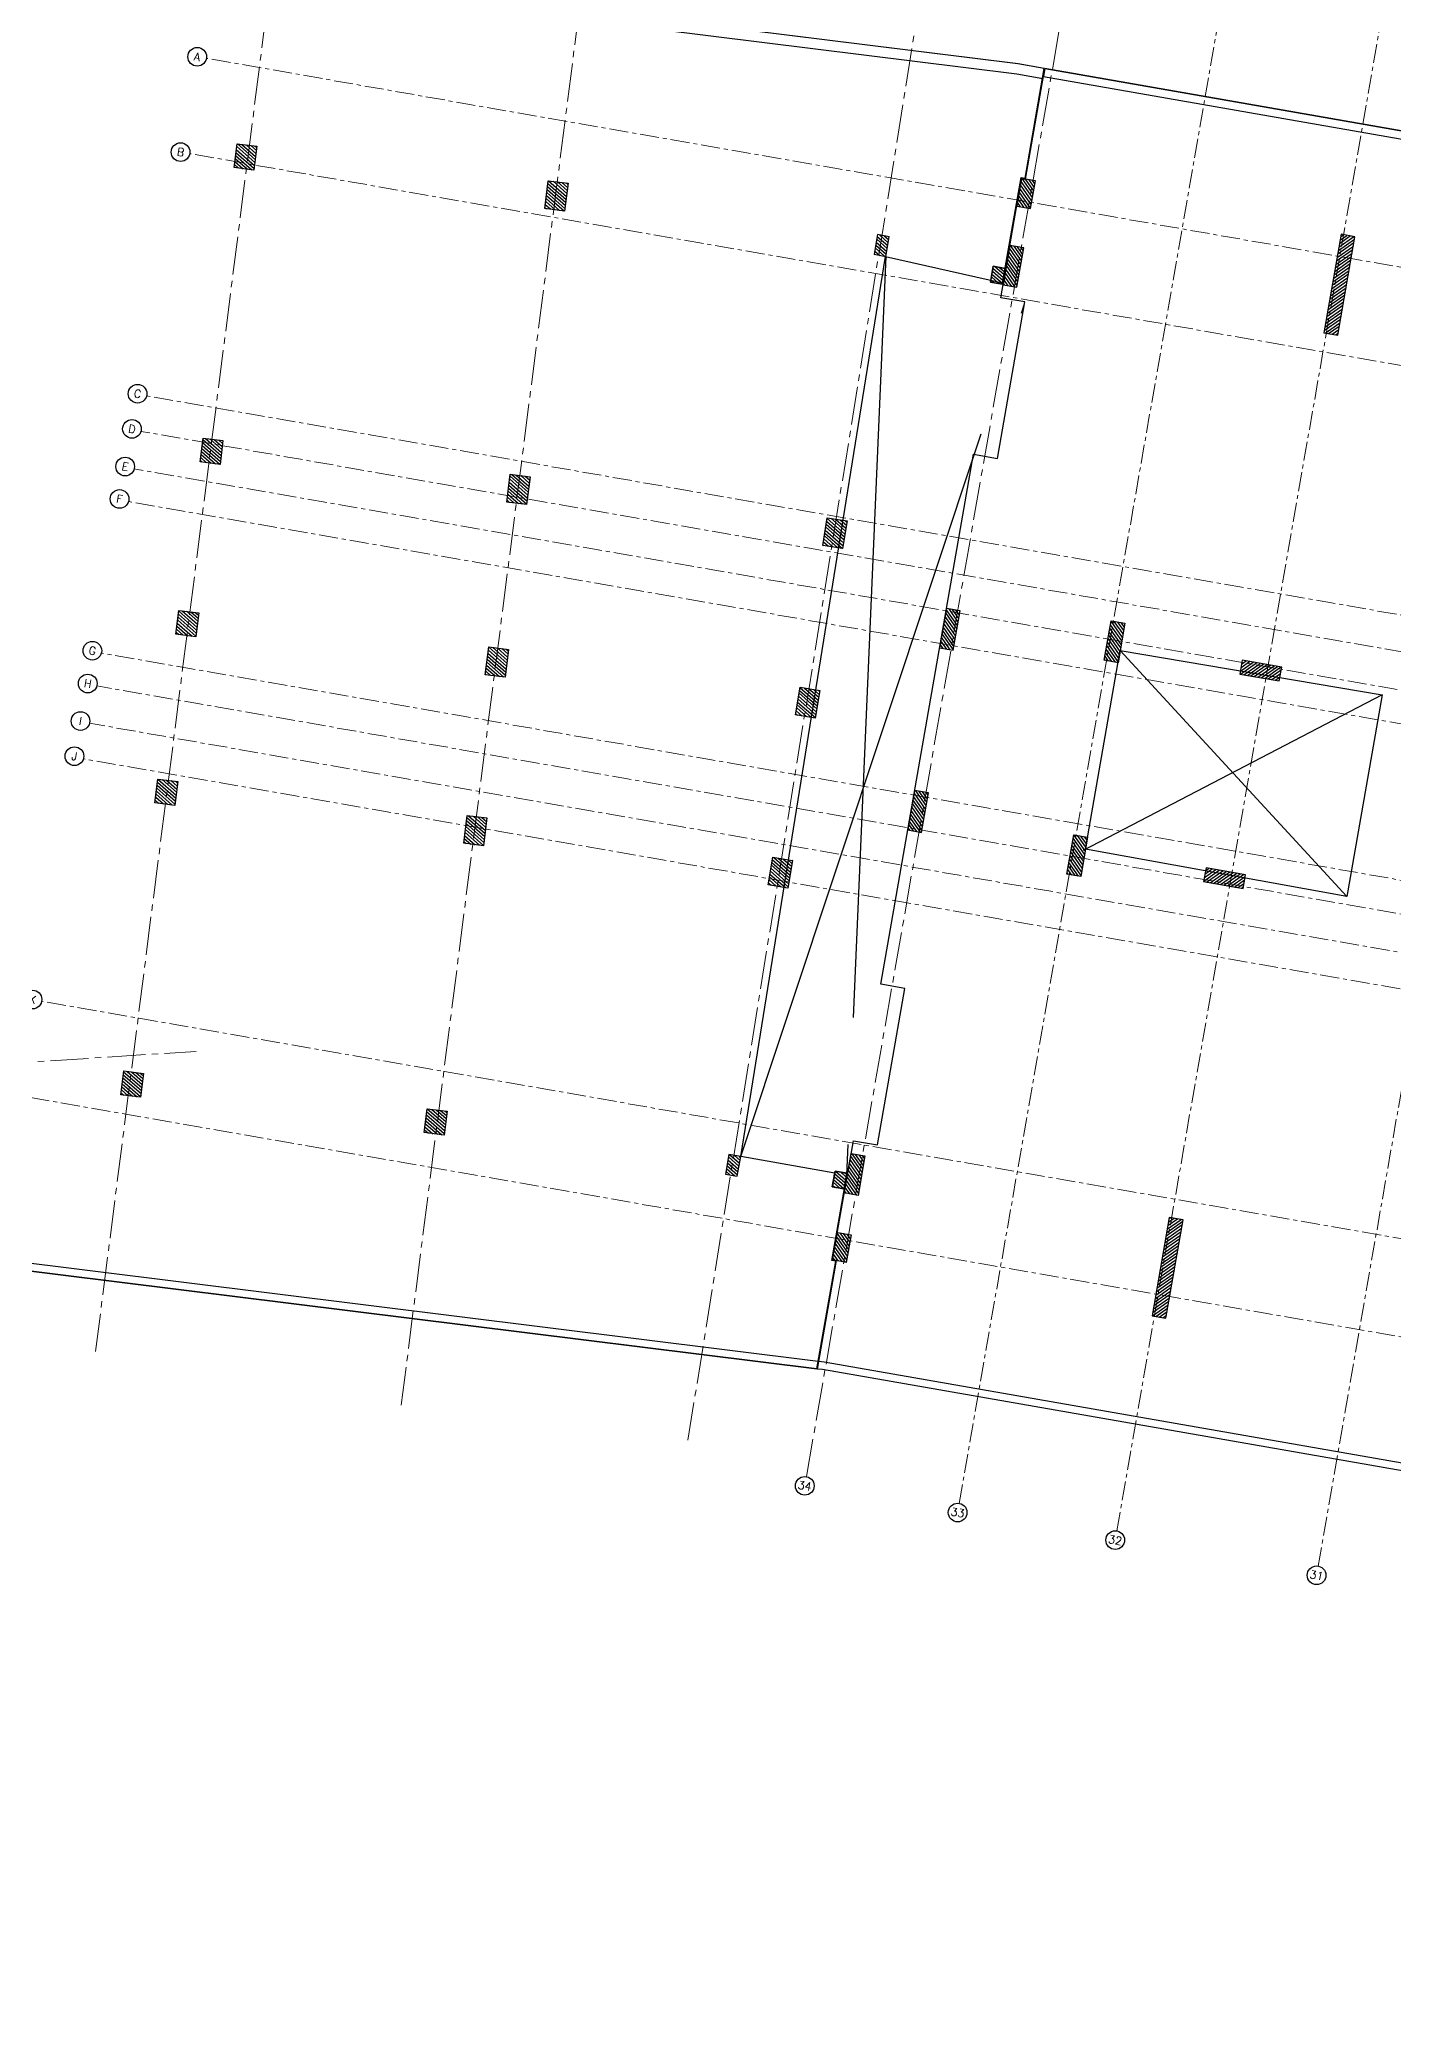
# Model space of a CAD drawing. Header units: metres. Extents: x -9 to 189, y -34 to 47.
# Drawn here: x 31.63 to 65.49, y -28.41 to 20.89 of the extents above; entities that cross this region are included whole.
import ezdxf
from ezdxf.enums import TextEntityAlignment as Align

# ---------------------------------------------------------------- set-up
doc = ezdxf.new("R2010")
doc.units = ezdxf.units.M
doc.header["$MEASUREMENT"] = 0
doc.linetypes.add('CENTER2', pattern=[28.575, 19.05, -3.175, 3.175, -3.175])
doc.linetypes.add('CENTERX2', pattern=[101.6, 63.5, -12.7, 12.7, -12.7])
for name, color, linetype in [('0-conc', 4, 'Continuous'), ('Column', 4, 'Continuous'), ('Opening', 1, 'Continuous'), ('S-COLS-DIMS', 2, 'Continuous'), ('S-COLS-GRID', 1, 'CENTER2'), ('S-COLS-HATH', 8, 'Continuous'), ('S-GRID-CIRC', 3, 'Continuous'), ('S-GRID-CIRC-TEXT', 3, 'Continuous'), ('S-OPIN-VOID', 2, 'CENTER2'), ('ShearWall', 6, 'Continuous'), ('Slab', 5, 'Continuous'), ('Wall', 10, 'Continuous')]:
    doc.layers.add(name, color=color, linetype=linetype)
doc.styles.add('S-ROMANS', font='romans.shx', dxfattribs={"width": 0.75})
pattern_1 = [(35.085013, (901.31732, -451.085314), (-0.035924452, 0.0511437558), [])]
pattern_2 = [(318.720498, (-440.42079, -225.96544), (0.0412333036, 0.046968763), [])]
pattern_3 = [(45, (-440.42079, -225.96544), (-0.088388348, 0.088388348), [])]

# ---------------------------------------------------------------- blocks, each defined once
blk = doc.blocks.new('S-GRID-CIRC')
at = {"layer": 'S-GRID-CIRC'}
blk.add_circle((0, 0), 0.35, dxfattribs=at)
at = {"layer": 'S-GRID-CIRC-TEXT', "color": 3, "style": 'S-ROMANS', "flags": 8}
blk.add_attdef('GRID-CIRC', text='', height=0.3, dxfattribs=at).set_placement((0, 0), align=Align.MIDDLE)

msp = doc.modelspace()

# ---------------------------------------------------------------- hatches: boundary and pattern name
at = {"layer": '0-conc'}
h = msp.add_hatch(dxfattribs=at)
h.set_pattern_fill('ANSI31', color=0)
h.set_pattern_definition(pattern_3)
h.paths.add_polyline_path([(51.525, -7.399), (51.821, -7.451), (51.752, -7.846), (51.456, -7.794)])
h.paths.add_polyline_path([(51.525, -7.4), (51.456, -7.794), (51.752, -7.845), (51.821, -7.451)])
h = msp.add_hatch(dxfattribs=at)
h.set_pattern_fill('ANSI31', color=0)
h.set_pattern_definition(pattern_3)
h.paths.add_polyline_path([(51.525, -7.399), (51.821, -7.451), (51.752, -7.846), (51.456, -7.794)])
h.paths.add_polyline_path([(51.525, -7.4), (51.456, -7.794), (51.752, -7.845), (51.821, -7.451)])
at = {"layer": 'S-COLS-HATH', "ltscale": 20}
h = msp.add_hatch(dxfattribs=at)
h.set_pattern_fill('ANSI31', color=256, scale=0.5, angle=-446.2795, style=0)
h.set_pattern_definition(pattern_2)
h.paths.add_polyline_path([(1.959, -0.255), (2.457, -0.222), (2.438, 0.077), (1.939, 0.045)])
h.paths.add_polyline_path([(2.503, -6.179), (2.535, -6.678), (2.835, -6.659), (2.802, -6.16)])
h.paths.add_polyline_path([(7.071, -6.383), (7.57, -6.351), (7.55, -6.051), (7.051, -6.084)])
h.paths.add_polyline_path([(20.342, -5.52), (20.841, -5.488), (20.822, -5.188), (20.323, -5.221)])
h.paths.add_polyline_path([(34.236, -4.958), (34.162, -5.553), (33.666, -5.491), (33.74, -4.896)])
h.paths.add_polyline_path([(29.952, -5.046), (29.919, -4.547), (29.62, -4.566), (29.652, -5.065)])
h.paths.add_polyline_path([(29.504, 1.84), (29.471, 2.339), (29.172, 2.32), (29.204, 1.821)])
h.paths.add_polyline_path([(29.629, 6.616), (29.597, 7.115), (29.298, 7.097), (29.329, 6.598)])
h.paths.add_polyline_path([(30.491, 11.495), (30.417, 10.899), (29.921, 10.961), (29.995, 11.557)])
h.paths.add_polyline_path([(35.092, 2.341), (35.018, 1.745), (34.522, 1.807), (34.596, 2.403)])
h.paths.add_polyline_path([(35.617, 6.558), (35.543, 5.962), (35.047, 6.024), (35.121, 6.62)])
h.paths.add_polyline_path([(28.559, 21.537), (28.527, 22.036), (28.227, 22.017), (28.26, 21.518)])
h.paths.add_polyline_path([(28.848, 18.63), (28.893, 17.932), (28.394, 17.899), (28.349, 18.598)])
h.paths.add_polyline_path([(36.222, 10.866), (36.148, 10.271), (35.652, 10.332), (35.726, 10.928)])
h.paths.add_polyline_path([(37.069, 18.224), (36.995, 17.629), (36.499, 17.691), (36.573, 18.286)])
h.paths.add_polyline_path([(44.851, 17.3), (44.764, 16.605), (44.268, 16.667), (44.355, 17.362)])
h.paths.add_polyline_path([(52.794, 15.47), (52.88, 15.962), (52.585, 16.014), (52.499, 15.522)])
h.paths.add_polyline_path([(55.48, 15.223), (55.776, 15.171), (55.707, 14.777), (55.411, 14.828)])
h.paths.add_polyline_path([(55.48, 15.223), (55.411, 14.829), (55.707, 14.777), (55.776, 15.171)])
h.paths.add_polyline_path([(43.901, 9.96), (43.814, 9.266), (43.318, 9.328), (43.405, 10.022)])
h.paths.add_polyline_path([(42.822, 1.429), (42.736, 0.734), (42.24, 0.796), (42.326, 1.49)])
h.paths.add_polyline_path([(43.363, 5.644), (43.277, 4.949), (42.781, 5.011), (42.867, 5.706)])
h.paths.add_polyline_path([(41.824, -5.904), (41.75, -6.499), (41.254, -6.437), (41.328, -5.842)])
h.paths.add_polyline_path([(49.078, -7.53), (49.165, -7.038), (48.869, -6.986), (48.783, -7.479)])
h.paths.add_polyline_path([(51.142, 4.617), (51.03, 3.926), (50.537, 4.005), (50.648, 4.696)])
h.paths.add_polyline_path([(51.824, 8.857), (51.713, 8.165), (51.219, 8.245), (51.33, 8.936)])
h.paths.add_polyline_path([(50.458, 0.37), (50.347, -0.322), (49.853, -0.242), (49.965, 0.449)])
h = msp.add_hatch(dxfattribs=at)
h.set_pattern_fill('ANSI31', color=256, scale=0.5, angle=80.085, style=0)
h.set_pattern_definition([(125.085013, (121.194826, 351.89047), (-0.051143756, -0.035924452), [])])
h.paths.add_polyline_path([(56.412, 16.668), (56.533, 17.358), (56.188, 17.418), (56.068, 16.729)])
h = msp.add_hatch(dxfattribs=at)
h.set_pattern_fill('ANSI31', color=256, scale=0.5, angle=-9.915, style=0)
h.set_pattern_definition(pattern_1)
h.paths.add_polyline_path([(63.746, 13.559), (64.091, 13.499), (64.522, 15.961), (64.177, 16.022)])
h = msp.add_hatch(dxfattribs=at)
h.set_pattern_fill('ANSI31', color=256, scale=0.5, angle=80.085, style=0)
h.set_pattern_definition([(125.085013, (126.4591, 353.18335), (-0.051143756, -0.035924452), [])])
h.paths.add_polyline_path([(56.068, 14.698), (56.24, 15.683), (55.895, 15.744), (55.723, 14.758)])
h = msp.add_hatch(dxfattribs=at)
h.set_pattern_fill('ANSI31', color=256, scale=0.5, angle=-446.2795, style=0)
h.set_pattern_definition([(318.720498, (-436.395075, -294.62229), (0.0412333036, 0.046968763), [])])
h.paths.add_polyline_path([(55.48, 15.223), (55.411, 14.829), (55.707, 14.777), (55.776, 15.171)])
h = msp.add_hatch(dxfattribs=at)
h.set_pattern_fill('ANSI31', color=256, scale=0.5, angle=80.085, style=0)
h.set_pattern_definition([(125.085013, (151.756616, 335.46787), (-0.051143756, -0.035924452), [])])
h.paths.add_polyline_path([(54.481, 5.621), (54.653, 6.606), (54.309, 6.666), (54.136, 5.681)])
h = msp.add_hatch(dxfattribs=at)
h.set_pattern_fill('ANSI31', color=256, scale=0.5, angle=80.085, style=0)
h.set_pattern_definition([(125.085013, (41.561815, 355.80063), (-0.051143756, -0.035924452), [])])
h.paths.add_polyline_path([(58.255, 5.372), (58.427, 6.357), (58.772, 6.297), (58.6, 5.312)])
h = msp.add_hatch(dxfattribs=at)
h.set_pattern_fill('ANSI31', color=256, scale=0.5, angle=-9.915, style=0)
h.set_pattern_definition([(35.085013, (391.37964, -92.02416), (-0.035924452, 0.051143756), [])])
h.paths.add_polyline_path([(61.646, 5.028), (62.631, 4.856), (62.691, 5.201), (61.706, 5.373)])
h = msp.add_hatch(dxfattribs=at)
h.set_pattern_fill('ANSI31', color=256, scale=0.5, angle=80.085, style=0)
h.set_pattern_definition([(125.085013, (150.92908, 331.02399), (-0.051143756, -0.035924452), [])])
h.paths.add_polyline_path([(53.686, 1.07), (53.858, 2.055), (53.513, 2.115), (53.341, 1.13)])
h = msp.add_hatch(dxfattribs=at)
h.set_pattern_fill('ANSI31', color=256, scale=0.5, angle=80.085, style=0)
h.set_pattern_definition([(125.085013, (40.583756, 350.20545), (-0.051143756, -0.035924452), [])])
h.paths.add_polyline_path([(57.32, 0.023), (57.492, 1.009), (57.837, 0.948), (57.665, -0.037)])
h = msp.add_hatch(dxfattribs=at)
h.set_pattern_fill('ANSI31', color=256, scale=0.5, angle=-9.915, style=0)
h.set_pattern_definition([(35.085013, (390.446385, -97.36324), (-0.035924452, 0.051143756), [])])
h.paths.add_polyline_path([(60.739, -0.163), (61.724, -0.335), (61.784, 0.01), (60.799, 0.182)])
h = msp.add_hatch(dxfattribs=at)
h.set_pattern_fill('ANSI31', color=256, scale=0.5, angle=80.085, style=0)
h.set_pattern_definition([(125.085013, (126.34203, 352.51357), (-0.051143756, -0.035924452), [])])
h.paths.add_polyline_path([(52.271, -7.022), (52.099, -8.007), (51.754, -7.947), (51.926, -6.962)])
h = msp.add_hatch(dxfattribs=at)
h.set_pattern_fill('ANSI31', color=256, scale=0.5, angle=-446.2795, style=0)
h.set_pattern_definition(pattern_2)
h.paths.add_polyline_path([(51.525, -7.399), (51.821, -7.451), (51.752, -7.846), (51.456, -7.794)])
h = msp.add_hatch(dxfattribs=at)
h.set_pattern_fill('ANSI31', color=256, scale=0.5, angle=-9.915, style=0)
h.set_pattern_definition(pattern_1)
h.paths.add_polyline_path([(59.45, -11.018), (59.795, -11.079), (60.226, -8.616), (59.881, -8.556)])
h = msp.add_hatch(dxfattribs=at)
h.set_pattern_fill('ANSI31', color=256, scale=0.5, angle=80.085, style=0)
h.set_pattern_definition([(125.085013, (121.195455, 351.89039), (-0.051143756, -0.035924452), [])])
h.paths.add_polyline_path([(51.927, -8.993), (51.806, -9.682), (51.462, -9.622), (51.582, -8.932)])

# ---------------------------------------------------------------- linework, layer by layer
at = {"layer": 'Column', "elevation": 0}
for points in [[(37.069, 18.224), (36.995, 17.629), (36.499, 17.691), (36.573, 18.286)], [(44.851, 17.3), (44.764, 16.605), (44.268, 16.667), (44.355, 17.362)], [(52.794, 15.47), (52.88, 15.962), (52.585, 16.014), (52.499, 15.522)], [(55.48, 15.223), (55.776, 15.171), (55.707, 14.777), (55.411, 14.828)], [(36.222, 10.866), (36.148, 10.271), (35.652, 10.332), (35.726, 10.928)], [(43.901, 9.96), (43.814, 9.266), (43.318, 9.328), (43.405, 10.022)], [(51.824, 8.857), (51.713, 8.165), (51.219, 8.245), (51.33, 8.936)], [(35.617, 6.558), (35.543, 5.962), (35.047, 6.024), (35.121, 6.62)], [(43.363, 5.644), (43.277, 4.949), (42.781, 5.011), (42.867, 5.706)], [(51.142, 4.617), (51.03, 3.926), (50.537, 4.005), (50.648, 4.696)], [(35.092, 2.341), (35.018, 1.745), (34.522, 1.807), (34.596, 2.403)], [(42.822, 1.429), (42.736, 0.734), (42.24, 0.796), (42.326, 1.49)], [(50.458, 0.37), (50.347, -0.322), (49.853, -0.242), (49.965, 0.449)], [(34.236, -4.958), (34.162, -5.553), (33.666, -5.491), (33.74, -4.896)], [(41.824, -5.904), (41.75, -6.499), (41.254, -6.437), (41.328, -5.842)], [(49.078, -7.53), (49.165, -7.038), (48.869, -6.986), (48.783, -7.479)], [(51.525, -7.399), (51.821, -7.451), (51.752, -7.846), (51.456, -7.794)]]:
    msp.add_lwpolyline(points, close=True, dxfattribs=at)
at = {"layer": 'Column', "linetype": 'Continuous'}
for points in [[(56.412, 16.668), (56.533, 17.358), (56.188, 17.418), (56.068, 16.729)], [(56.068, 14.698), (56.24, 15.683), (55.895, 15.744), (55.723, 14.758)], [(54.481, 5.621), (54.653, 6.606), (54.309, 6.666), (54.136, 5.681)], [(58.255, 5.372), (58.427, 6.357), (58.772, 6.297), (58.6, 5.312)], [(61.646, 5.028), (62.631, 4.856), (62.691, 5.201), (61.706, 5.373)], [(53.686, 1.07), (53.858, 2.055), (53.513, 2.115), (53.341, 1.13)], [(57.32, 0.023), (57.492, 1.009), (57.837, 0.948), (57.665, -0.037)], [(60.739, -0.163), (61.724, -0.335), (61.784, 0.01), (60.799, 0.182)], [(52.271, -7.022), (52.099, -8.007), (51.754, -7.947), (51.926, -6.962)], [(51.927, -8.993), (51.806, -9.682), (51.462, -9.622), (51.582, -8.932)]]:
    msp.add_lwpolyline(points, close=True, dxfattribs=at)
at = {"layer": 'Column'}
for points in [[(55.48, 15.223), (55.411, 14.829), (55.707, 14.777), (55.776, 15.171)], [(51.525, -7.4), (51.456, -7.794), (51.752, -7.845), (51.821, -7.451)]]:
    msp.add_lwpolyline(points, close=True, dxfattribs=at)
at = {"layer": 'Opening'}
msp.add_lwpolyline([(58.652, 5.613), (65.198, 4.509), (64.316, -0.535), (57.784, 0.647)], close=True, dxfattribs=at)
at = {"layer": 'S-COLS-DIMS', "color": 0}
msp.add_lwpolyline([(56.188, 17.418), (56.267, 17.404)], dxfattribs=at)
at = {"layer": 'S-COLS-GRID', "lineweight": 0, "ltscale": 0.05}
for p, q in [((33.037, -11.912), (37.888, 26.129)), ((40.679, -13.251), (45.53, 24.791)), ((47.846, -14.125), (53.941, 23.737)), ((50.807, -15.039), (57.41, 22.738)), ((-0.883, -6.775), (35.548, -4.406))]:
    msp.add_line(p, q, dxfattribs=at)
at = {"layer": 'S-COLS-GRID', "lineweight": 0, "ltscale": 0.025}
for p, q in [((54.629, -15.707), (61.233, 22.07)), ((58.57, -16.396), (65.173, 21.381)), ((151.876, 0.134), (35.809, 20.422)), ((63.603, -17.276), (70.206, 20.501)), ((151.46, -2.25), (35.392, 18.038)), ((149.669, -8.18), (34.314, 11.983)), ((149.853, -9.126), (34.172, 11.095)), ((149.69, -10.062), (34.003, 10.16)), ((149.207, -10.82), (33.862, 9.342)), ((148.698, -14.64), (33.183, 5.552)), ((148.895, -15.517), (33.066, 4.73)), ((148.731, -16.452), (32.886, 3.797)), ((148.237, -17.28), (32.733, 2.91)), ((147.756, -23.439), (31.689, -3.151)), ((147.339, -25.823), (31.272, -5.534))]:
    msp.add_line(p, q, dxfattribs=at)
at = {"layer": 'S-OPIN-VOID'}
for p, q in [((52.794, 15.47, 0), (51.812, -7.5, 0)), ((49.165, -7.038, 0), (56.259, 14.283, 0)), ((64.316, -0.535), (58.652, 5.613)), ((65.198, 4.509), (57.726, 0.617))]:
    msp.add_line(p, q, dxfattribs=at)
at = {"layer": 'ShearWall'}
for points in [[(63.746, 13.559), (64.091, 13.499), (64.522, 15.961), (64.177, 16.022)], [(59.45, -11.018), (59.795, -11.079), (60.226, -8.616), (59.881, -8.556)]]:
    msp.add_lwpolyline(points, close=True, dxfattribs=at)
at = {"layer": 'Slab', "elevation": 0}
msp.add_lwpolyline([(30.684, -9.808), (51.067, -12.345), (51.545, -9.654), (51.447, -9.636), (51.829, -7.45), (51.525, -7.4), (51.516, -7.449), (49.165, -7.038), (52.788, 15.471), (55.713, 14.813), (56.18, 17.443), (56.279, 17.426), (56.75, 20.169), (56.097, 20.283), (28.437, 23.726)], dxfattribs=at)
at = {"layer": 'Slab'}
msp.add_lwpolyline([(51.087, -12.348), (51.56, -9.639), (51.462, -9.622), (51.983, -6.641), (52.584, -6.746), (53.268, -2.831), (52.667, -2.726), (54.983, 10.523), (55.584, 10.418), (56.268, 14.332), (55.667, 14.437), (56.188, 17.418), (56.287, 17.401), (56.77, 20.166), (148.718, 4.093), (143.973, -23.052), (143.036, -28.414), (51.214, -12.363)], close=True, dxfattribs=at)
at = {"layer": 'Wall', "linetype": 'CENTERX2', "elevation": 0}
msp.add_lwpolyline([(28.437, 23.726), (28.453, 23.472), (56.066, 20.035), (56.716, 19.922), (56.75, 20.169), (56.103, 20.282), (28.437, 23.726)], dxfattribs=at)
at = {"layer": 'Wall', "elevation": 0}
msp.add_lwpolyline([(148.487, 3.931), (147.573, -1.297), (147.77, -1.331), (148.718, 4.093), (56.77, 20.166), (56.735, 19.969)], close=True, dxfattribs=at)
at = {"layer": 'Wall'}
for points in [[(51.101, -12.148), (51.067, -12.345), (30.684, -9.808), (12.819, -10.97), (-2.734, -5.784), (-3.092, -0.283), (-2.892, -0.27), (-2.543, -5.637), (12.845, -10.768), (30.69, -9.607)], [(143.973, -23.052), (143.036, -28.414), (51.214, -12.363), (51.087, -12.348), (51.121, -12.151), (51.249, -12.166), (142.873, -28.182), (143.776, -23.017)]]:
    msp.add_lwpolyline(points, close=True, dxfattribs=at)

# ---------------------------------------------------------------- block references
at = {"layer": 'S-GRID-CIRC', "extrusion": (4.60555e-06, 2.5355e-07, 1)}
ref = msp.add_blockref('S-GRID-CIRC', (35.579, 20.462, 0), dxfattribs=dict(at, xscale=0.6670000000000025, yscale=0.6670000000000025, zscale=0.6670000000000025, rotation=350.0850132742568))
ref.add_attrib('GRID-CIRC', 'A', dxfattribs={"layer": 'S-GRID-CIRC-TEXT', "color": 3, "extrusion": (4.60555e-06, 2.5355e-07, 1), "height": 0.2, "rotation": 350.085, "style": 'S-ROMANS'}).set_placement((35.579, 20.462, 0), align=Align.MIDDLE)
ref = msp.add_blockref('S-GRID-CIRC', (35.162, 18.078, 0), dxfattribs=dict(at, xscale=0.6670000000000025, yscale=0.6670000000000025, zscale=0.6670000000000025, rotation=350.0850132742568))
ref.add_attrib('GRID-CIRC', 'B', dxfattribs={"layer": 'S-GRID-CIRC-TEXT', "color": 3, "extrusion": (4.60555e-06, 2.5355e-07, 1), "height": 0.2, "rotation": 350.085, "style": 'S-ROMANS'}).set_placement((35.162, 18.078, 0), align=Align.MIDDLE)
ref = msp.add_blockref('S-GRID-CIRC', (34.087, 12.037, 0), dxfattribs=dict(at, xscale=0.6670000000000025, yscale=0.6670000000000025, zscale=0.6670000000000025, rotation=350.0850132742568))
ref.add_attrib('GRID-CIRC', 'C', dxfattribs={"layer": 'S-GRID-CIRC-TEXT', "color": 3, "extrusion": (4.60555e-06, 2.5355e-07, 1), "height": 0.2, "rotation": 350.085, "style": 'S-ROMANS'}).set_placement((34.087, 12.037, 0), align=Align.MIDDLE)
ref = msp.add_blockref('S-GRID-CIRC', (33.947, 11.157, 0), dxfattribs=dict(at, xscale=0.6670000000000025, yscale=0.6670000000000025, zscale=0.6670000000000025, rotation=350.0850132742568))
ref.add_attrib('GRID-CIRC', 'D', dxfattribs={"layer": 'S-GRID-CIRC-TEXT', "color": 3, "extrusion": (4.60555e-06, 2.5355e-07, 1), "height": 0.2, "rotation": 350.085, "style": 'S-ROMANS'}).set_placement((33.947, 11.157, 0), align=Align.MIDDLE)
ref = msp.add_blockref('S-GRID-CIRC', (33.777, 10.216, 0), dxfattribs=dict(at, xscale=0.6670000000000025, yscale=0.6670000000000025, zscale=0.6670000000000025, rotation=350.0850132742568))
ref.add_attrib('GRID-CIRC', 'E', dxfattribs={"layer": 'S-GRID-CIRC-TEXT', "color": 3, "extrusion": (4.60555e-06, 2.5355e-07, 1), "height": 0.2, "rotation": 350.085, "style": 'S-ROMANS'}).set_placement((33.777, 10.216, 0), align=Align.MIDDLE)
ref = msp.add_blockref('S-GRID-CIRC', (33.637, 9.406, 0), dxfattribs=dict(at, xscale=0.6670000000000025, yscale=0.6670000000000025, zscale=0.6670000000000025, rotation=350.0850132742568))
ref.add_attrib('GRID-CIRC', 'F', dxfattribs={"layer": 'S-GRID-CIRC-TEXT', "color": 3, "extrusion": (4.60555e-06, 2.5355e-07, 1), "height": 0.2, "rotation": 350.085, "style": 'S-ROMANS'}).set_placement((33.637, 9.406, 0), align=Align.MIDDLE)
ref = msp.add_blockref('S-GRID-CIRC', (32.957, 5.612, 0), dxfattribs=dict(at, xscale=0.6670000000000025, yscale=0.6670000000000025, zscale=0.6670000000000025, rotation=350.0850132742568))
ref.add_attrib('GRID-CIRC', 'G', dxfattribs={"layer": 'S-GRID-CIRC-TEXT', "color": 3, "extrusion": (4.60555e-06, 2.5355e-07, 1), "height": 0.2, "rotation": 350.085, "style": 'S-ROMANS'}).set_placement((32.957, 5.612, 0), align=Align.MIDDLE)
ref = msp.add_blockref('S-GRID-CIRC', (32.841, 4.791, 0), dxfattribs=dict(at, xscale=0.6670000000000025, yscale=0.6670000000000025, zscale=0.6670000000000025, rotation=350.0850132742568))
ref.add_attrib('GRID-CIRC', 'H', dxfattribs={"layer": 'S-GRID-CIRC-TEXT', "color": 3, "extrusion": (4.60555e-06, 2.5355e-07, 1), "height": 0.2, "rotation": 350.085, "style": 'S-ROMANS'}).set_placement((32.841, 4.791, 0), align=Align.MIDDLE)
ref = msp.add_blockref('S-GRID-CIRC', (32.66, 3.853, 0), dxfattribs=dict(at, xscale=0.6670000000000025, yscale=0.6670000000000025, zscale=0.6670000000000025, rotation=350.0850132742568))
ref.add_attrib('GRID-CIRC', 'I', dxfattribs={"layer": 'S-GRID-CIRC-TEXT', "color": 3, "extrusion": (4.60555e-06, 2.5355e-07, 1), "height": 0.2, "rotation": 350.085, "style": 'S-ROMANS'}).set_placement((32.66, 3.853, 0), align=Align.MIDDLE)
ref = msp.add_blockref('S-GRID-CIRC', (32.508, 2.974, 0), dxfattribs=dict(at, xscale=0.6670000000000025, yscale=0.6670000000000025, zscale=0.6670000000000025, rotation=350.0850132742568))
ref.add_attrib('GRID-CIRC', 'J', dxfattribs={"layer": 'S-GRID-CIRC-TEXT', "color": 3, "extrusion": (4.60555e-06, 2.5355e-07, 1), "height": 0.2, "rotation": 350.085, "style": 'S-ROMANS'}).set_placement((32.508, 2.974, 0), align=Align.MIDDLE)
ref = msp.add_blockref('S-GRID-CIRC', (31.459, -3.11, 0), dxfattribs=dict(at, xscale=0.6670000000000025, yscale=0.6670000000000025, zscale=0.6670000000000025, rotation=350.0850132742568))
ref.add_attrib('GRID-CIRC', 'K', dxfattribs={"layer": 'S-GRID-CIRC-TEXT', "color": 3, "extrusion": (4.60555e-06, 2.5355e-07, 1), "height": 0.2, "rotation": 350.085, "style": 'S-ROMANS'}).set_placement((31.459, -3.11, 0), align=Align.MIDDLE)
ref = msp.add_blockref('S-GRID-CIRC', (50.767, -15.269, 0), dxfattribs=dict(at, xscale=0.6670000000000025, yscale=0.6670000000000025, zscale=0.6670000000000025, rotation=350.0850132742568))
ref.add_attrib('GRID-CIRC', '34', dxfattribs={"layer": 'S-GRID-CIRC-TEXT', "color": 3, "extrusion": (4.60555e-06, 2.5355e-07, 1), "height": 0.2001, "rotation": 350.085, "style": 'S-ROMANS'}).set_placement((50.767, -15.269, 0), align=Align.MIDDLE)
ref = msp.add_blockref('S-GRID-CIRC', (54.589, -15.937, 0), dxfattribs=dict(at, xscale=0.6670000000000025, yscale=0.6670000000000025, zscale=0.6670000000000025, rotation=350.0850132742568))
ref.add_attrib('GRID-CIRC', '33', dxfattribs={"layer": 'S-GRID-CIRC-TEXT', "color": 3, "extrusion": (4.60555e-06, 2.5355e-07, 1), "height": 0.2001, "rotation": 350.085, "style": 'S-ROMANS'}).set_placement((54.589, -15.937, 0), align=Align.MIDDLE)
ref = msp.add_blockref('S-GRID-CIRC', (58.529, -16.626, 0), dxfattribs=dict(at, xscale=0.6670000000000025, yscale=0.6670000000000025, zscale=0.6670000000000025, rotation=350.0850132742568))
ref.add_attrib('GRID-CIRC', '32', dxfattribs={"layer": 'S-GRID-CIRC-TEXT', "color": 3, "extrusion": (4.60555e-06, 2.5355e-07, 1), "height": 0.2001, "rotation": 350.085, "style": 'S-ROMANS'}).set_placement((58.529, -16.626, 0), align=Align.MIDDLE)
ref = msp.add_blockref('S-GRID-CIRC', (63.563, -17.506, 0), dxfattribs=dict(at, xscale=0.6670000000000025, yscale=0.6670000000000025, zscale=0.6670000000000025, rotation=350.0850132742568))
ref.add_attrib('GRID-CIRC', '31', dxfattribs={"layer": 'S-GRID-CIRC-TEXT', "color": 3, "extrusion": (4.60555e-06, 2.5355e-07, 1), "height": 0.2001, "rotation": 350.085, "style": 'S-ROMANS'}).set_placement((63.563, -17.506, 0), align=Align.MIDDLE)

doc.saveas('drawing.dxf')
